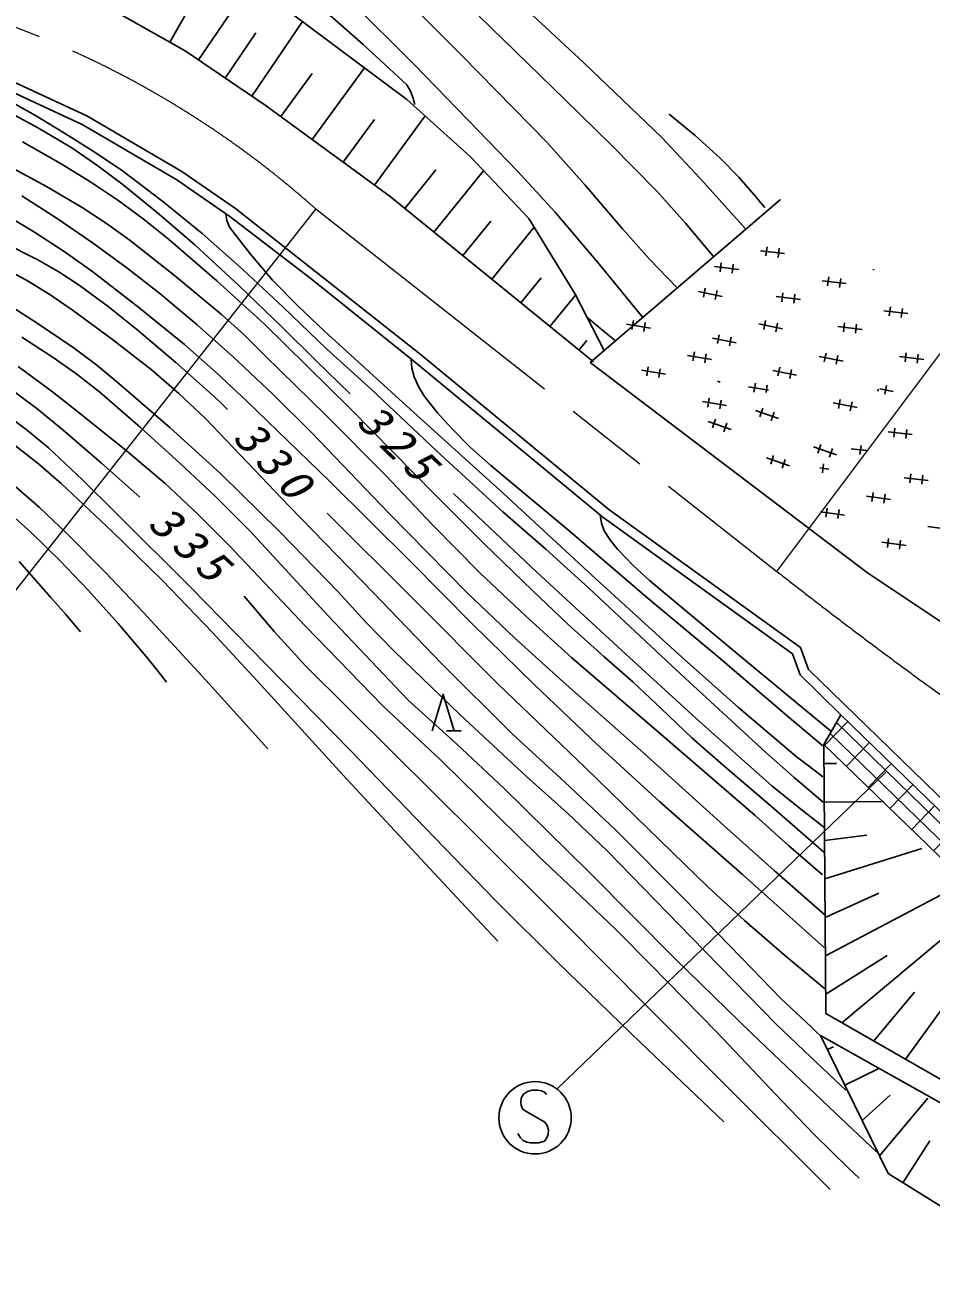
# Model space of a CAD drawing. Units: millimetres, scale not verified. Extents: x 40000 to 680000, y 20000 to 380000.
# Drawn here: x 428246 to 465620, y 259316 to 310818 of the extents above; entities that cross this region are included whole.
import ezdxf

# ---------------------------------------------------------------- set-up
doc = ezdxf.new("R2010")
doc.units = ezdxf.units.MM
doc.header["$LTSCALE"] = 1000
doc.linetypes.add('CHAIN', pattern=[18.5, 12, -1.5, 3.5, -1.5])
for name, color, linetype, lineweight in [('M-BGD', 7, 'Continuous', 25), ('M-BGD-HTXT', 7, 'Continuous', 13), ('M-BMK', 2, 'CHAIN', 13), ('M-STR-STRC', 7, 'Continuous', 25)]:
    doc.layers.add(name, color=color, linetype=linetype, lineweight=lineweight)
doc.styles.add('ＭＳ ゴシック', font='')
doc.styles.get('ＭＳ ゴシック').set_extended_font_data('MS Gothic')

# ---------------------------------------------------------------- blocks, each defined once
blk = doc.blocks.new('BUHIN4')
at = {"color": 7, "linetype": 'Continuous', "lineweight": 25}
blk.add_lwpolyline([(1073, 11), (1118, 125), (1115, 249), (1072, 403), (969, 612), (836, 763), (662, 862), (471, 876), (313, 807), (215, 750), (107, 630), (80, 499), (18, -443), (-64, -583), (-205, -720), (-373, -786), (-524, -802), (-692, -768), (-855, -589), (-1008, -279), (-1054, -135), (-1056, 23), (-1009, 180), (-900, 351)], dxfattribs=at)
blk.add_circle((0, 0), 1492, dxfattribs=at)
blk = doc.blocks.new('BUHIN5')
at = {"color": 7, "linetype": 'Continuous', "lineweight": 25}
blk.add_line((-605, -461), (-339, -999), dxfattribs=at)
blk.add_lwpolyline([(-872, 80), (673, 332), (-467, -740)], dxfattribs=at)

msp = doc.modelspace()

# ---------------------------------------------------------------- hatches: boundary and pattern name
at = {"layer": 'M-BGD'}
h = msp.add_hatch(dxfattribs=at)
h.set_pattern_fill('USER', color=256, style=0, pattern_type=2)
h.set_pattern_definition([(135.8525, (468409, 274159), (-348.254, -358.775), []), (225.853, (468409, 274159), (1793.9, -1741.27), []), (225.853, (467860, 275388), (1793.9, -1741.3), [])])
h.paths.add_polyline_path([(468409, 274159), (461202, 281154), (461903, 282374), (469096, 275381)])

# ---------------------------------------------------------------- linework, layer by layer
for p, q in [((435402, 309377), (437501, 312465)), ((434852, 309750), (431045, 311908)), ((434217, 310110), (435339, 312089)), ((439177, 311348), (443999, 307752)), ((437602, 307882), (439694, 310962)), ((436502, 308629), (437765, 310488)), ((438151, 307508), (434852, 309750)), ((440087, 306096), (442247, 309058)), ((427070, 308796), (430797, 307071)), ((438797, 307038), (440099, 308823)), ((430612, 306716), (426921, 308425)), ((443312, 303743), (438151, 307508)), ((443999, 307752), (446622, 305383)), ((430797, 307071), (434723, 304775)), ((442667, 304214), (444752, 307072)), ((434508, 304437), (430612, 306716)), ((441377, 305155), (442668, 306924)), ((446622, 305383), (449033, 302845)), ((436698, 302923), (434508, 304437)), ((434723, 304775), (436934, 303247)), ((443911, 303256), (445198, 304839)), ((445109, 302282), (447166, 304810)), ((451698, 296923), (443312, 303743)), ((459407, 303626), (451562, 296902)), ((440047, 300349), (436698, 302923)), ((436934, 303247), (444538, 297264)), ((449033, 302845), (450937, 299715)), ((446307, 301307), (447466, 302732)), ((447505, 300333), (449253, 302483)), ((458585, 301511), (459578, 301391)), ((458811, 301297), (458856, 301670)), ((459353, 301609), (459308, 301237)), ((456695, 300859), (457688, 300738)), ((456921, 300645), (456966, 301017)), ((457462, 300957), (457417, 300585)), ((444285, 296954), (440047, 300349)), ((448703, 299359), (449544, 300393)), ((461128, 300273), (462121, 300153)), ((461354, 300059), (461400, 300432)), ((461896, 300371), (461851, 299999)), ((463245, 300712), (463249, 300747)), ((456022, 299825), (457003, 299629)), ((456231, 299595), (456305, 299962)), ((456795, 299864), (456721, 299496)), ((459464, 299407), (459509, 299779)), ((449901, 298384), (450955, 299680)), ((450937, 299715), (452135, 297393)), ((459238, 299621), (460231, 299500)), ((460005, 299719), (459960, 299347)), ((463672, 299035), (464664, 298915)), ((463898, 298821), (463943, 299194)), ((464439, 299134), (464394, 298761)), ((453064, 298485), (454051, 298322)), ((453281, 298262), (453342, 298632)), ((453835, 298550), (453774, 298180)), ((458516, 298490), (459496, 298293)), ((458725, 298259), (458798, 298627)), ((459289, 298529), (459215, 298161)), ((461781, 298383), (462774, 298262)), ((462007, 298169), (462052, 298541)), ((462548, 298481), (462503, 298109)), ((451099, 297410), (451419, 297804)), ((456601, 297911), (457582, 297714)), ((456810, 297680), (456884, 298048)), ((457374, 297950), (457300, 297582)), ((444538, 297264), (452327, 290843)), ((455580, 297193), (456567, 297030)), ((455797, 296970), (455858, 297340)), ((456351, 297258), (456290, 296888)), ((461218, 296924), (461292, 297292)), ((461782, 297193), (461708, 296826)), ((464550, 296931), (464595, 297303)), ((465092, 297243), (465046, 296871)), ((452083, 290526), (444285, 296954)), ((451562, 296902), (463005, 288232)), ((453893, 296358), (453954, 296728)), ((459304, 296345), (459377, 296713)), ((461009, 297155), (461990, 296958)), ((464324, 297145), (465317, 297024)), ((453676, 296581), (454663, 296418)), ((454447, 296646), (454386, 296276)), ((459095, 296576), (460075, 296379)), ((459868, 296614), (459794, 296247)), ((456809, 296130), (456925, 296091)), ((458096, 295900), (458914, 295765)), ((458313, 295677), (458374, 296047)), ((458867, 295966), (458817, 295663)), ((463423, 295716), (463433, 295803)), ((463503, 295819), (464051, 295709)), ((463711, 295589), (463785, 295956)), ((456192, 295289), (457179, 295126)), ((456408, 295065), (456470, 295435)), ((456963, 295354), (456902, 294984)), ((461588, 295240), (462569, 295044)), ((461797, 295010), (461871, 295377)), ((462361, 295279), (462287, 294911)), ((458378, 294918), (459324, 294594)), ((458555, 294662), (458676, 295017)), ((459149, 294854), (459028, 294500)), ((456430, 294467), (457376, 294142)), ((456606, 294211), (456728, 294565)), ((457201, 294403), (457079, 294049)), ((464081, 293828), (464124, 294200)), ((464620, 294143), (464577, 293771)), ((463854, 294040), (464847, 293926)), ((459006, 292713), (459128, 293068)), ((460778, 293421), (461724, 293096)), ((460954, 293165), (461076, 293519)), ((461549, 293357), (461427, 293003)), ((462320, 293341), (462958, 293268)), ((462732, 293485), (462689, 293113)), ((458829, 292970), (459775, 292645)), ((459601, 292906), (459479, 292551)), ((461039, 292557), (461411, 292508)), ((461188, 292729), (461139, 292357)), ((464512, 292152), (465505, 292037)), ((464739, 291939), (464782, 292312)), ((465279, 292254), (465236, 291882)), ((463179, 291170), (463228, 291542)), ((462955, 291387), (463947, 291254)), ((463724, 291476), (463674, 291104)), ((459906, 284891), (452083, 290526)), ((452327, 290843), (460239, 285144)), ((461061, 290746), (462052, 290613)), ((461284, 290529), (461334, 290901)), ((461830, 290835), (461780, 290463)), ((465491, 290133), (466482, 290001)), ((463597, 289492), (464588, 289360)), ((463820, 289276), (463870, 289648)), ((464365, 289581), (464316, 289210)), ((463005, 288232), (472442, 281921)), ((460225, 284025), (459906, 284891)), ((460239, 285144), (460569, 284247)), ((461903, 282374), (460225, 284025)), ((460569, 284247), (469339, 275704)), ((461202, 281154), (461903, 282374)), ((461903, 282374), (469096, 275381)), ((461286, 270056), (461202, 281154)), ((468409, 274159), (461202, 281154)), ((461208, 280361), (461716, 280365)), ((461220, 278776), (463674, 278794)), ((461232, 277190), (462968, 277413)), ((461244, 275605), (465238, 276866)), ((461268, 272434), (466877, 275395)), ((461256, 274020), (463472, 275016)), ((461943, 269680), (467718, 274512)), ((464570, 268173), (468601, 273755)), ((461280, 270849), (463809, 272452)), ((463257, 268926), (464944, 270939)), ((477050, 261018), (461286, 270056)), ((463851, 263456), (461063, 269155)), ((461063, 269155), (476630, 260388)), ((461349, 268569), (461591, 268687)), ((462064, 267108), (463473, 267797)), ((462779, 265647), (463935, 266693)), ((463493, 264187), (465490, 266567)), ((464455, 263080), (465574, 264801)), ((474578, 256788), (463851, 263456))]:
    msp.add_line(p, q, dxfattribs=at)
for points in [[(428249, 320371), (430118, 319166), (431958, 317907), (434748, 315814), (437576, 313767), (438981, 312726), (440356, 311632), (442194, 310015), (443993, 308350), (444152, 308092), (444258, 307803), (444292, 307677), (444326, 307540)], [(455140, 299995), (453997, 301182), (452891, 302415), (451356, 304216), (449769, 305984), (446273, 309540), (442752, 313088)], [(457968, 302407), (456267, 304310), (454519, 306176), (451286, 309272), (448014, 312323)], [(453737, 298759), (451946, 300947), (450110, 303095), (448553, 304798), (446951, 306460), (444315, 309175), (441636, 311848)], [(456630, 301290), (455495, 302640), (454307, 303960), (452425, 305878), (450501, 307753), (446985, 311177)], [(421500, 309297), (422467, 309160), (423432, 308963), (424285, 308710), (425119, 308399), (426271, 307890), (427394, 307327), (428798, 306568), (430179, 305753), (431257, 305014), (432299, 304226), (433796, 303010), (435254, 301747), (437070, 300078), (438852, 298359), (440247, 296986), (441657, 295611)], [(426917, 308431), (427213, 308050), (427547, 307718), (428686, 307084), (429807, 306392), (431053, 305622), (432266, 304801), (433935, 303535), (435561, 302226), (437243, 300728), (438892, 299180), (440687, 297471), (442522, 295806), (445219, 293254), (447956, 290748), (449737, 289205), (451487, 287610), (455125, 284214), (458796, 280836), (459979, 279795), (461175, 278770)], [(454812, 307140), (455887, 306261), (456928, 305332), (457690, 304545), (458417, 303707), (458591, 303499), (458764, 303292)], [(428148, 306002), (429734, 305091), (430920, 304369), (432072, 303598), (433126, 302825), (434151, 301998), (436162, 300264), (438130, 298487), (441675, 294984), (445186, 291432), (447158, 289448), (449181, 287498), (450633, 286113), (452126, 284772), (453330, 283720), (454502, 282617), (455759, 281429), (457055, 280286), (459136, 278507), (461197, 276709)], [(427642, 304975), (429138, 304158), (430606, 303287), (431613, 302635), (432583, 301936), (434485, 300435), (436350, 298886), (437268, 298056), (438152, 297176), (440659, 294731), (443130, 292237), (445044, 290216), (447009, 288228), (448890, 286451), (450809, 284721), (454590, 281478), (458371, 278228), (459746, 276984), (461145, 275770)], [(428119, 303770), (429609, 302817), (431073, 301809), (432452, 300806), (433804, 299749), (435344, 298461), (436845, 297128), (438475, 295596), (440072, 294012), (443253, 290691), (446474, 287415), (448438, 285551), (450444, 283730), (453779, 280787), (457070, 277805), (459150, 275955), (461256, 274116)], [(427677, 302848), (428640, 302280), (429860, 301485), (431045, 300640), (432949, 299166), (434821, 297640), (436127, 296495), (437395, 295304), (440800, 292020), (444169, 288688), (446695, 286128), (449262, 283612), (451826, 281179), (454439, 278781), (457840, 275783), (461219, 272760)], [(436532, 303038), (436577, 302756), (436684, 302484), (437548, 301367), (438450, 300300), (439501, 299233), (440602, 298200), (444283, 294841), (447988, 291502), (451646, 288116), (455336, 284752), (457680, 282681), (460059, 280660), (460604, 280237), (461153, 279821)], [(427301, 301879), (428779, 301133), (429643, 300638), (430479, 300092), (431678, 299208), (432840, 298277), (434468, 296908), (436065, 295485), (436333, 295230), (436604, 294965)], [(427306, 300829), (428276, 300316), (429272, 299705), (430244, 299038), (431863, 297850), (433450, 296610), (434592, 295626), (435694, 294597), (439130, 290991), (442610, 287414), (445447, 284483), (448336, 281585), (450505, 279617), (452632, 277606), (455453, 274777), (458229, 271908), (459430, 270683), (460673, 269502), (460870, 269319), (461074, 269129)], [(427189, 299516), (428751, 298526), (430279, 297486), (431215, 296788), (432121, 296037), (434236, 294208), (436317, 292329), (438757, 289914), (441151, 287458), (442287, 286212), (443475, 284997), (446182, 282392), (448927, 279833), (450618, 278322), (452267, 276768), (455735, 273190), (459227, 269618), (460656, 268251), (462110, 266893)], [(452602, 297795), (452006, 298292), (451411, 298789)], [(428117, 297945), (429411, 297112), (430388, 296419), (431329, 295678), (433001, 294237), (434637, 292748), (436099, 291377), (437519, 289961), (440759, 286456), (444053, 282982), (446050, 281184), (448013, 279336), (451558, 275839), (455079, 272297), (458225, 269230), (461419, 266199), (462399, 265273), (463387, 264340)], [(427966, 296737), (429380, 295693), (430760, 294600), (432417, 293276), (434033, 291909), (435372, 290652), (436669, 289352), (439816, 286031), (443009, 282751), (445407, 280484), (447763, 278175), (449436, 276527), (451158, 274914), (452636, 273509), (454078, 272056), (456783, 269282), (459445, 266466), (460812, 265051), (462222, 263679), (462439, 263472), (462655, 263264)], [(444174, 297043), (444210, 296674), (444305, 296310), (444491, 295891), (444730, 295501), (445262, 294825), (445847, 294179), (446628, 293399), (447461, 292653), (450685, 289972), (453870, 287244), (456845, 284771), (459787, 282246), (460465, 281672), (461153, 281093)], [(427612, 295845), (428730, 295008), (429811, 294122), (431405, 292744), (432989, 291355)], [(427463, 294777), (428357, 294103), (429220, 293377), (430621, 292069), (431980, 290717), (435104, 287615), (438187, 284469), (441673, 280909), (445135, 277313), (447658, 274721), (450231, 272163), (453636, 268867), (457074, 265590)], [(427850, 293472), (428808, 292720), (429735, 291915), (431848, 289935), (433925, 287907), (435979, 285770), (437990, 283592), (441344, 279908), (444749, 276248), (446245, 274650), (447749, 273046)], [(427672, 291943), (428846, 290916), (429979, 289845), (431572, 288247), (433123, 286607), (435703, 283797), (438269, 280972)], [(445928, 291498), (449378, 288239), (452870, 285023), (455936, 282217), (459050, 279451), (460116, 278591), (461194, 277744)], [(427561, 290733), (428492, 289900), (429689, 288737), (430842, 287532), (432097, 286138), (433313, 284697), (433701, 284217), (434091, 283726)], [(440716, 290693), (444243, 287173), (447768, 283636), (451366, 280182), (454956, 276703), (456416, 275279), (457923, 273893), (459565, 272478), (461232, 271090)], [(451976, 290614), (452031, 290278), (452143, 289964), (452393, 289568), (452703, 289193), (453333, 288532), (454007, 287914), (457738, 284809), (461479, 281715)], [(428005, 288689), (429319, 287212), (429928, 286512), (430541, 285802)], [(437282, 287265), (438528, 285805), (439817, 284387), (443359, 280876), (446915, 277361), (450441, 273832), (453962, 270293), (457484, 266765), (461020, 263237), (461239, 263018), (461459, 262799)]]:
    msp.add_lwpolyline(points, dxfattribs=at)
at = {"layer": 'M-BGD-HTXT'}
for p, q in [((459264, 288285), (471230, 304260)), ((440240, 303231), (424787, 283623))]:
    msp.add_line(p, q, dxfattribs=at)
at = {"layer": 'M-BMK'}
msp.add_line((440240, 303231), (459264, 288285), dxfattribs=at)
for centre, radius, start, end in [((413926, 273699), 39555, 48.2975, 76.3958), ((597019, 464071), 223332, 231.91589, 241.25757)]:
    msp.add_arc(centre, radius, start, end, dxfattribs=at)
at = {"layer": 'M-STR-STRC'}
msp.add_line((450187, 266935), (463751, 280010), dxfattribs=at)

# ---------------------------------------------------------------- block references
at = {"layer": 'M-BGD', "rotation": 63.75482}
msp.add_blockref('BUHIN5', (445493, 282466), dxfattribs=at)
at = {"layer": 'M-STR-STRC', "rotation": 63.75482}
msp.add_blockref('BUHIN4', (449287, 265757), dxfattribs=at)

# ---------------------------------------------------------------- texts
at = {"layer": 'M-BGD-HTXT', "char_height": 1320, "attachment_point": 7, "style": 'ＭＳ ゴシック'}
for s, insert, rotation in [('\\T1.33;\\W1.1;\\Q15;325', (441831, 294397), 316), ('\\T1.33;\\W1.1;\\Q15;330', (436738, 293762), 313.2), ('\\T1.33;\\W1.1;\\Q15;335', (433226, 290185), 317.3)]:
    msp.add_mtext(s, dxfattribs=dict(at, insert=insert, rotation=rotation))

doc.saveas('drawing.dxf')
